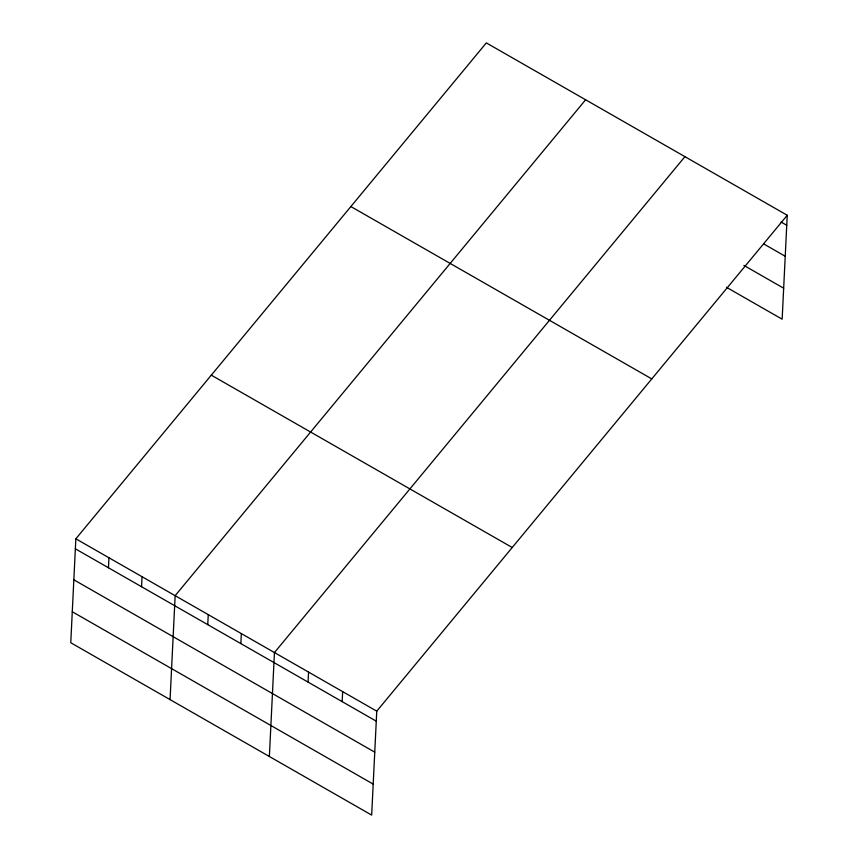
<?xml version="1.0" encoding="UTF-8"?>
<svg xmlns="http://www.w3.org/2000/svg" width="858" height="858" viewBox="0 0 858 858"><rect width="100%" height="100%" fill="white"/><g stroke="black" fill="none" stroke-linecap="round" stroke-linejoin="round"><path stroke-width="1.29" d="M75.847 538.803L70.764 642.739L371.675 815.1L376.759 711.164L787.236 215.261L486.325 42.9L75.847 538.803L376.759 711.164M108.462 567.771L108.945 557.764M141.559 586.733L142.053 576.726M170.066 699.624L175.15 595.688L585.628 99.775M207.765 624.656L208.247 614.639M240.862 643.607L241.345 633.601M269.369 756.499L274.453 652.563L684.931 156.66M308.065 682.099L308.558 672.093M342.17 701.64L342.653 691.634M787.236 215.261L782.153 319.197L726.447 287.291M781.059 222.007L786.743 225.268M763.631 243.887L785.231 256.263M743.886 265.412L783.665 288.202M350.868 206.553L651.78 378.904M211.304 375.161L512.215 547.511M75.354 548.809L376.276 721.17M73.842 579.804L374.753 752.166M72.276 611.743L373.198 784.105"/></g></svg>
